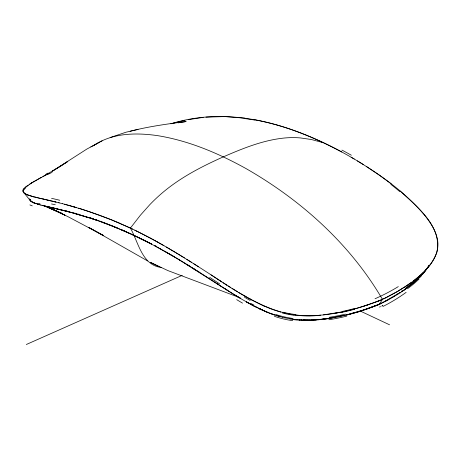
<?xml version="1.0" encoding="UTF-8"?>
<svg xmlns="http://www.w3.org/2000/svg" width="461" height="461" viewBox="0 0 461 461"><rect width="100%" height="100%" fill="white"/><g stroke="black" fill="none" stroke-linecap="round" stroke-linejoin="round"><path stroke-width="0.69" d="M24.992 193.729L23.448 192.352L23.096 190.727M429.249 265.173L424.397 272.209L417.464 279.545M428.16 266.965L422.443 274.491M378.602 304.635L379.184 304.421L382.474 299.425L385.961 297.61M426.713 268.763L427.52 267.559M378.395 304.721L380.365 303.759M426.431 269.161C420.276 277.747 411.955 284.495 403.329 290.459M423.215 272.705L418.231 278.035L411.817 283.682M24.462 188.353L24.882 187.898M421.394 275.609L413.482 283.002L403.623 290.413M419.764 277.315L421.129 275.909M24.888 187.898L27.141 185.95M25.378 187.431L26.202 186.705M410.313 284.875L408.792 286.056M413.194 281.066C424.898 271.886 438.134 259.831 437.944 243.725C437.414 233.093 431.363 223.769 424.961 215.65C405.455 192.26 380.089 174.558 354.169 158.976C299.846 127.15 233.491 104.128 170.829 123.813M27.141 185.95L28.19 185.166M411.35 282.437L403.629 287.722M406.752 288.269L403.738 290.401M402.539 290.557L401.335 291.381M403.738 290.39L401.721 291.761M402.228 291.415L402.735 291.075M29.337 184.365L41.254 177.324M401.721 291.75L397.785 294.291M399.301 292.735L399.71 292.458M398.483 293.271L397.244 294.072M48.296 173.653L31.93 182.683L25.891 186.947L23.661 189.31L23.05 191.303L24.07 193.032L27.441 194.899L34.189 196.933L33.44 196.738M93.306 145.849C111.844 132.837 135.949 132.514 157.553 135.638C188.814 140.686 218.347 153.254 245.909 168.513C301.096 200.074 350.297 244.174 382.474 299.425L378.804 300.912L379.103 300.797M399.889 292.948L400.188 292.758M30.576 183.536L31.901 182.689M397.244 294.066L396.414 294.596M395.999 294.856L385.482 300.987M392.743 297.316L397.785 294.279M382.469 305.758L382.486 305.747A1.423 0.974 10.7 0 1 382.319 305.833L381.72 306.11M397.561 291.45L398.586 290.839M393.636 296.786L394.08 296.527M45.449 175.065L60.702 166.15L67.802 161.465L52.364 171.181L86.818 149.087L98.135 142.985M395.48 292.654C412.042 282.731 429.998 271.12 436.89 252.184C442.324 226.115 416.923 206.735 400.108 190.998M392.743 297.305L390.588 298.544M397.29 291.548L385.811 297.812M395.526 292.551L384.566 298.423M390.588 298.526L387.713 300.123M388.289 299.8L388.865 299.483M90.782 146.95L102.112 140.818M384.543 298.307C382.365 298.63 382.982 299.281 380.861 299.944C357.851 309.256 331.592 316.056 306.121 315.681M384.56 301.776L387.713 300.111M386.67 300.664L387.188 300.388M385.482 300.981L384.376 301.563M385.615 301.217L386.145 300.941M42.867 176.523L49.154 173.284M384.376 301.557L380.008 303.724M385.091 301.494L382.693 302.721M382.878 305.562L382.878 305.562A2.916 2 10.7 0 1 382.705 305.643L382.595 305.689M379.184 304.421L379.726 304.151M382.693 302.71L381.08 303.511M380.947 303.568L379.726 304.162M380.106 303.782L379.08 304.323M380.008 303.718L379.438 303.989M379.495 307.066L379.564 307.032A1.821 1.25 10.7 0 1 379.76 306.957A1.423 0.974 10.7 0 0 379.939 306.888L380.573 306.617M26.312 344.505L182.239 275.332M377.991 304.635L378.285 304.502M376.81 305.136L366.115 309.187M376.574 305.228L376.222 305.378M377.409 304.957L378.395 304.733M377.916 304.83L362.484 310.397M378.302 304.669L377.542 305.078M377.755 305.003L378.216 304.807M377.012 305.315L375.755 305.799M376.222 305.378L374.966 305.891M378.199 304.629L378.959 304.404M379.841 300.503L380.135 300.382M374.724 305.977L372.062 307.009M375.755 305.816L368.616 308.467M378.066 301.2L378.36 301.085L377.766 301.315M377.916 301.258L375.375 302.226M373.445 306.709L374.021 306.49M375.68 302.111L360.629 307.176M371.82 307.095L365.371 309.343M371.756 303.54L372.361 303.326M110.15 137.562L126.037 132.209L138.075 129.42M367.953 308.714L364.628 309.838M368.702 304.6L369.313 304.393M368.085 304.807L365.613 305.626M364.628 309.85L361.966 310.702M365.371 309.337L363.354 309.988M364.369 306.023L364.991 305.822M361.966 310.72L358.26 311.861M363.354 309.982L354.607 312.564L355.131 312.414M358.808 311.55L362.698 310.391M359.159 311.596L359.459 311.503M356.82 312.287L358.26 311.872M357.58 312.074L357.955 311.959M360.629 307.176L354.273 308.991M359.015 311.544L347.531 314.673M357.2 312.189L355.293 312.731M356.059 312.523L356.439 312.414M355.293 312.742L352.256 313.584M355.293 312.644L342.656 315.831M171.544 123.652L184.976 120.321M353.564 312.846L349.882 313.826M352.256 313.595L350.925 313.941M350.925 313.953L348.441 314.586M347.761 314.362L348.291 314.223M347.294 314.875L348.441 314.598M346.142 315.157L347.294 314.886M346.159 314.754L346.695 314.621M130.129 131.258C148.5 126.516 167.331 123.951 186.123 121.56L178.136 122.851M345.289 315.266L337.706 316.88M304.387 319.928C317.364 320.291 330.289 318.378 342.915 315.514M340.714 316.004L341.82 315.762M340.368 316.373L335.205 317.364M323.443 314.88L342.535 311.82M339.936 312.356L334.588 313.342M188.209 119.658L203.209 117.399M335.377 317.37L327.592 318.62M332.848 317.825L320.793 319.45M315.704 319.992L329.822 318.418M325.823 318.989L328.295 318.649M325.483 318.937L318.499 319.663M318.263 319.801L320.804 319.571M316.194 319.848L318.62 319.68M320.585 315.151C279.458 320.833 243.598 296.325 211.029 274.86M316.413 319.652L317.6 319.565M205.958 117.134L224.905 116.581L245.062 118.195M313.878 319.992L316.309 319.859M313.14 320.141L315.704 320.003M311.55 320.095L313.981 320.003M313.14 320.147L307.977 320.286M309.216 320.159L311.648 320.113M309.026 315.699L311.924 315.647M306.121 315.676L300.336 315.428M303.182 319.888L304.387 319.922M301.719 320.067L303.845 320.159M302.56 320.216L299.696 320.061M299.65 319.951L301.771 320.084M300.803 319.755L301.99 319.825M299.696 320.072L296.481 319.807M297.576 319.79L299.69 319.963M300.33 315.428L293.634 314.748L295.53 314.984M297.61 319.801L293.438 319.346M295.524 319.6L289.318 318.73M291.369 319.07L285.031 317.883M161.581 267.484C141.919 265.519 138.421 242.071 130.388 228.074L111.821 219.983L89.002 211.513M254.703 119.722C285.284 125.461 314.425 137.332 341.762 151.992M43.282 199.077L44.17 199.279M40.666 198.478L56.04 202.085M50.624 200.806L34.944 197.118L35.722 197.314M47.771 200.109L48.699 200.322M48.543 206.81L54.755 208.257M49.782 207.22L56.49 208.666M40.464 198.472L31.613 196.271L26.369 194.438M49.99 207.243L42.591 205.462M48.198 206.845L45.991 206.332M59.158 209.427L42.176 205.404M55.095 208.43L74.209 213.166L93.047 218.987M50.566 200.754L62.275 203.629M53.338 208.044L54.052 208.211M56.824 208.833L68.222 211.639M282.806 317.358L284.99 317.877M52.462 201.203L55.36 201.895M45.991 206.326L44.054 205.871M56.219 208.729L56.951 208.902M59.158 209.438L72.93 212.896L88.172 217.402M61.774 210.072L62.437 210.239M43.582 205.629L42.233 205.295M58.299 202.615L59.285 202.863M63.762 210.568L64.431 210.735M42.176 205.399L40.741 205.041M66.228 211.196L66.678 211.311M67.133 211.426L67.588 211.547M40.943 205.082L39.923 204.822M62.27 203.624L70.274 205.779M66.315 210.884L67.248 211.138M282.754 317.352L276.266 315.503M68.153 211.685L71.564 212.596M64.384 204.194L81.764 209.196L99.657 215.275M38.102 204.321L39.923 204.817M39.548 204.713L38.816 204.511M71.57 212.602L92.229 218.791M31.273 196.15L31.982 196.346M74.815 213.155L75.777 213.431M70.262 205.773L76.422 207.554M74.67 213.455L76.232 213.892M39.035 204.448C35.825 203.14 30.57 202.84 29.521 198.904M280.887 312.143L272.18 309.348L263.882 305.954M78.18 214.1L79.142 214.382M39.398 204.615C36.212 203.451 32.028 202.996 30.074 199.901M280.536 316.776L269.962 313.284M72.308 206.355L74.359 206.949M77.8 214.342L79.378 214.797M38.096 204.309L37.404 204.119M323.04 142.628L311.192 139.481L300.342 137.92A147.007 108.133 -64.9 0 0 284.587 137.995C263.133 140.098 242.918 148.367 223.314 156.873C202.367 166.219 181.686 176.822 163.926 191.522A147.007 108.133 -64.9 0 0 149.744 204.73L140.346 215.275L130.4 228.091L119.318 223.107M78.485 208.165L89.008 211.524M89.261 217.471L93.606 218.917M90.304 218.018L97.968 220.663M29.256 195.539L28.017 195.112M92.229 218.796L95.456 219.874M35.52 203.526L36.021 203.687L33.255 202.656L33.67 202.823M275.142 315.307L268.556 312.886L258.707 308.357M95.456 219.88L96.251 220.145M95.208 219.649L100.44 221.534M97.052 220.427L98.654 220.98M95.554 219.586L96.522 219.92M97.012 220.087L97.986 220.439M274.03 314.771L262.983 310.351L251.476 304.646M99.455 221.263L117.232 228.051M100.152 221.372L104.624 223.055M102.838 222.479L103.696 222.79M99.443 220.963L100.417 221.32M99.685 215.264L108.37 218.589M100.901 221.493L101.875 221.862M104.33 222.894L108.825 224.634M102.365 222.035L105.287 223.159M106.745 223.718L105.771 223.337L111.13 225.481M108.537 224.472L117.29 227.993M108.358 218.577L114.933 221.257M112.761 226.12L125.836 231.618M240.181 297.829L167.896 270.59L150.413 262.384L159.131 266.752M111.62 225.677L134.255 235.525L156.049 246.474M267.455 312.449L254.011 306.121L240.815 298.676M114.922 221.245L117.129 222.179M43.639 205.612L61.826 213.339L46.855 206.88L64.984 215.178L49.932 207.928L67.998 216.687L103.731 235.634L88.806 227.446L147.762 261.018M117.117 222.167L119.33 223.124M120.615 229.463L130.832 233.946M121.278 229.613L130.135 233.537M26.888 194.68L24.986 193.729M262.292 305.228L263.888 305.96M129.858 233.375L138.738 237.576M131.8 234.516L140.847 238.752M262.297 305.234L251.539 299.817L240.239 293.346M360.289 311.054L389.568 324.803M139.331 238.032L142.368 239.472M132.607 229.14L130.388 228.074C161.995 242.976 191.367 262.032 220.6 281.049M142.368 239.466L151.554 243.915M258.748 308.518L259.958 309.101M134.808 230.195L137.038 231.295M138.467 237.421L147.364 241.892M137.026 231.284L150.419 238.181M154.631 245.436L156.175 246.214M141.083 238.827L144.506 240.544M255.221 306.6L257.036 307.516M142.777 239.547L151.704 244.151M255.181 306.721L247.978 302.727M150.407 238.17L154.908 240.613M154.838 245.932L170.697 254.812M155.789 246.324L160.416 248.859M250.064 299.01L251.539 299.817M154.896 240.596L157.155 241.852M32.258 202.166L31.158 201.492M249.902 303.77L246.26 301.753M157.143 241.835L161.673 244.376M160.151 248.71L174.442 256.881M247.678 302.67L248.393 303.067M161.661 244.365L163.932 245.667M164.537 251.159L177.076 258.448M246.26 301.863L246.969 302.266M244.342 295.766L245.748 296.579M351.126 157.207L354.244 159.022M166.19 246.958L177.594 253.717M170.697 254.806L179.329 259.923M176.822 258.304L179.721 260.027M239.351 297.708L240.688 298.486M240.815 298.682L236.62 296.141L237.663 296.78M238.879 292.528L240.244 293.352M179.329 259.923L224.19 288.344M239.559 297.806L235.433 295.328M357.361 160.872L363.573 164.681M179.467 259.889L182.372 261.635M238.429 297.132L232.125 293.277M177.583 253.711L182.204 256.535M237.53 291.715L232.171 288.407M182.118 261.491L185.028 263.254M184.78 263.116L190.376 266.562M182.193 256.523L184.521 257.964M233.773 294.302L235.588 295.507M235.588 295.513L231.18 292.77M187.448 264.758L192.139 267.662M186.832 259.393L191.511 262.326M191.891 267.524L195.677 269.892M230.488 292.251L232.338 293.386M230.857 287.583L228.235 285.929M193.562 268.694L195.36 269.829M231.18 292.775L224.138 288.304M193.66 268.636L197.458 271.016M228.863 291.225L230.702 292.36M229.077 291.335L222.865 287.399M193.845 263.801L198.558 266.81M197.216 270.884L199.238 272.151M227.463 290.315L224.259 288.269M224.386 283.475L226.945 285.105L225.665 284.293M199.002 272.013L201.031 273.292M223.124 282.662L224.392 283.48M200.789 273.154L202.823 274.439M220.594 281.037L221.862 281.861M202.586 274.307L206.395 276.733M220.519 285.889L223.084 287.514M206.159 276.606L208.827 278.306M217.269 283.763L220.744 286.01M366.668 166.64L379.011 174.892L391.159 183.801M208.597 278.173L218.197 284.391M30.639 201.054L31.152 201.48M30.582 200.996L23.154 191.741M30.138 200.483L29.953 200.166M23.067 191.079L23.085 191.413M22.929 190.773A60.731 10.782 -14.5 0 1 23.718 188.514M46.14 174.074A193.764 27.7 -18.7 0 1 47.996 173.123M403.542 287.658A227.014 154.544 10.1 0 1 398.5 290.77M354.492 309.296A191.661 129.506 9.9 0 1 340.137 312.696M293.582 315.203A60.731 38.027 8.3 0 1 282.478 313.031M346.793 316.108A163.286 109.695 9.6 0 1 328.837 319.732M308.006 320.418A79.177 51.038 8.3 0 1 302.572 320.343M296.475 319.98A61.59 38.914 8.1 0 1 292.896 319.577M292.752 320.677A61.578 38.413 8.1 0 1 274.439 316.321M39.98 203.825A150.177 20.814 -2.9 0 1 38.465 203.422M33.641 202.563A103.754 17.818 -8.8 0 1 32.598 202.097M30.587 200.016A61.578 11.202 -12.8 0 1 30.265 199.746M29.948 199.406A61.578 11.202 -12.8 0 1 29.706 199.048M428.782 265.847A79.177 52.243 6.2 0 1 428.108 266.959M416.738 279.153A165.418 110.358 8 0 1 405.922 287.733M293.686 314.287A60.743 37.116 8.4 0 1 282.847 312.183M354.008 308.622A193.776 130.158 9.6 0 1 342.298 311.44M48.376 174.2A191.667 26.496 -19 0 1 52.041 172.356M23.43 190.641A60.743 10.58 -15.6 0 1 25.332 188.157M253.844 305.021A150.177 67.992 13.8 0 1 250.842 303.413M263.312 310.42A103.754 55.418 10.4 0 1 260.16 308.956M293.035 318.511A61.578 36.235 8.6 0 1 275.713 314.471M296.481 319.64A61.59 38.586 8.1 0 1 292.937 319.237M307.954 320.159A79.177 50.791 8.2 0 1 302.543 320.084M345.422 314.114A165.418 109.067 8.8 0 1 329.24 317.301M419.049 279.061A163.286 110.139 9.3 0 1 407.478 288.753M428.88 265.864A79.177 52.306 6.5 0 1 428.206 266.982M244.947 118.627A500.761 313.054 -70.1 0 1 254.605 120.056M341.958 150.096A672.87 409.23 79.7 0 1 351.363 155.242M390.859 184.337A500.75 361.482 -71.6 0 1 399.762 191.592M209.646 277.361A500.963 53.989 37.7 0 1 219.672 283.913M51.563 198.334A500.957 106.405 33.1 0 1 59.786 200.27M250.219 300.468A206.718 82.098 16 0 1 244.543 297.236M309.285 320.09A82.438 55.113 8.9 0 1 303.834 320.078M309.239 320.257A82.277 55.182 9 0 1 303.793 320.239M242.521 303.136A206.217 87.492 14.7 0 1 236.677 299.638M55.274 204.707A207.029 23.73 0.8 0 1 51.511 203.958M32.276 205.871A207.565 26.548 -0.9 0 1 29.902 204.926M398.304 286.604A219.332 149.237 10 0 1 375.035 298.74M406.135 292.343A219.759 157.236 15.3 0 1 383.051 306.427"/></g></svg>
